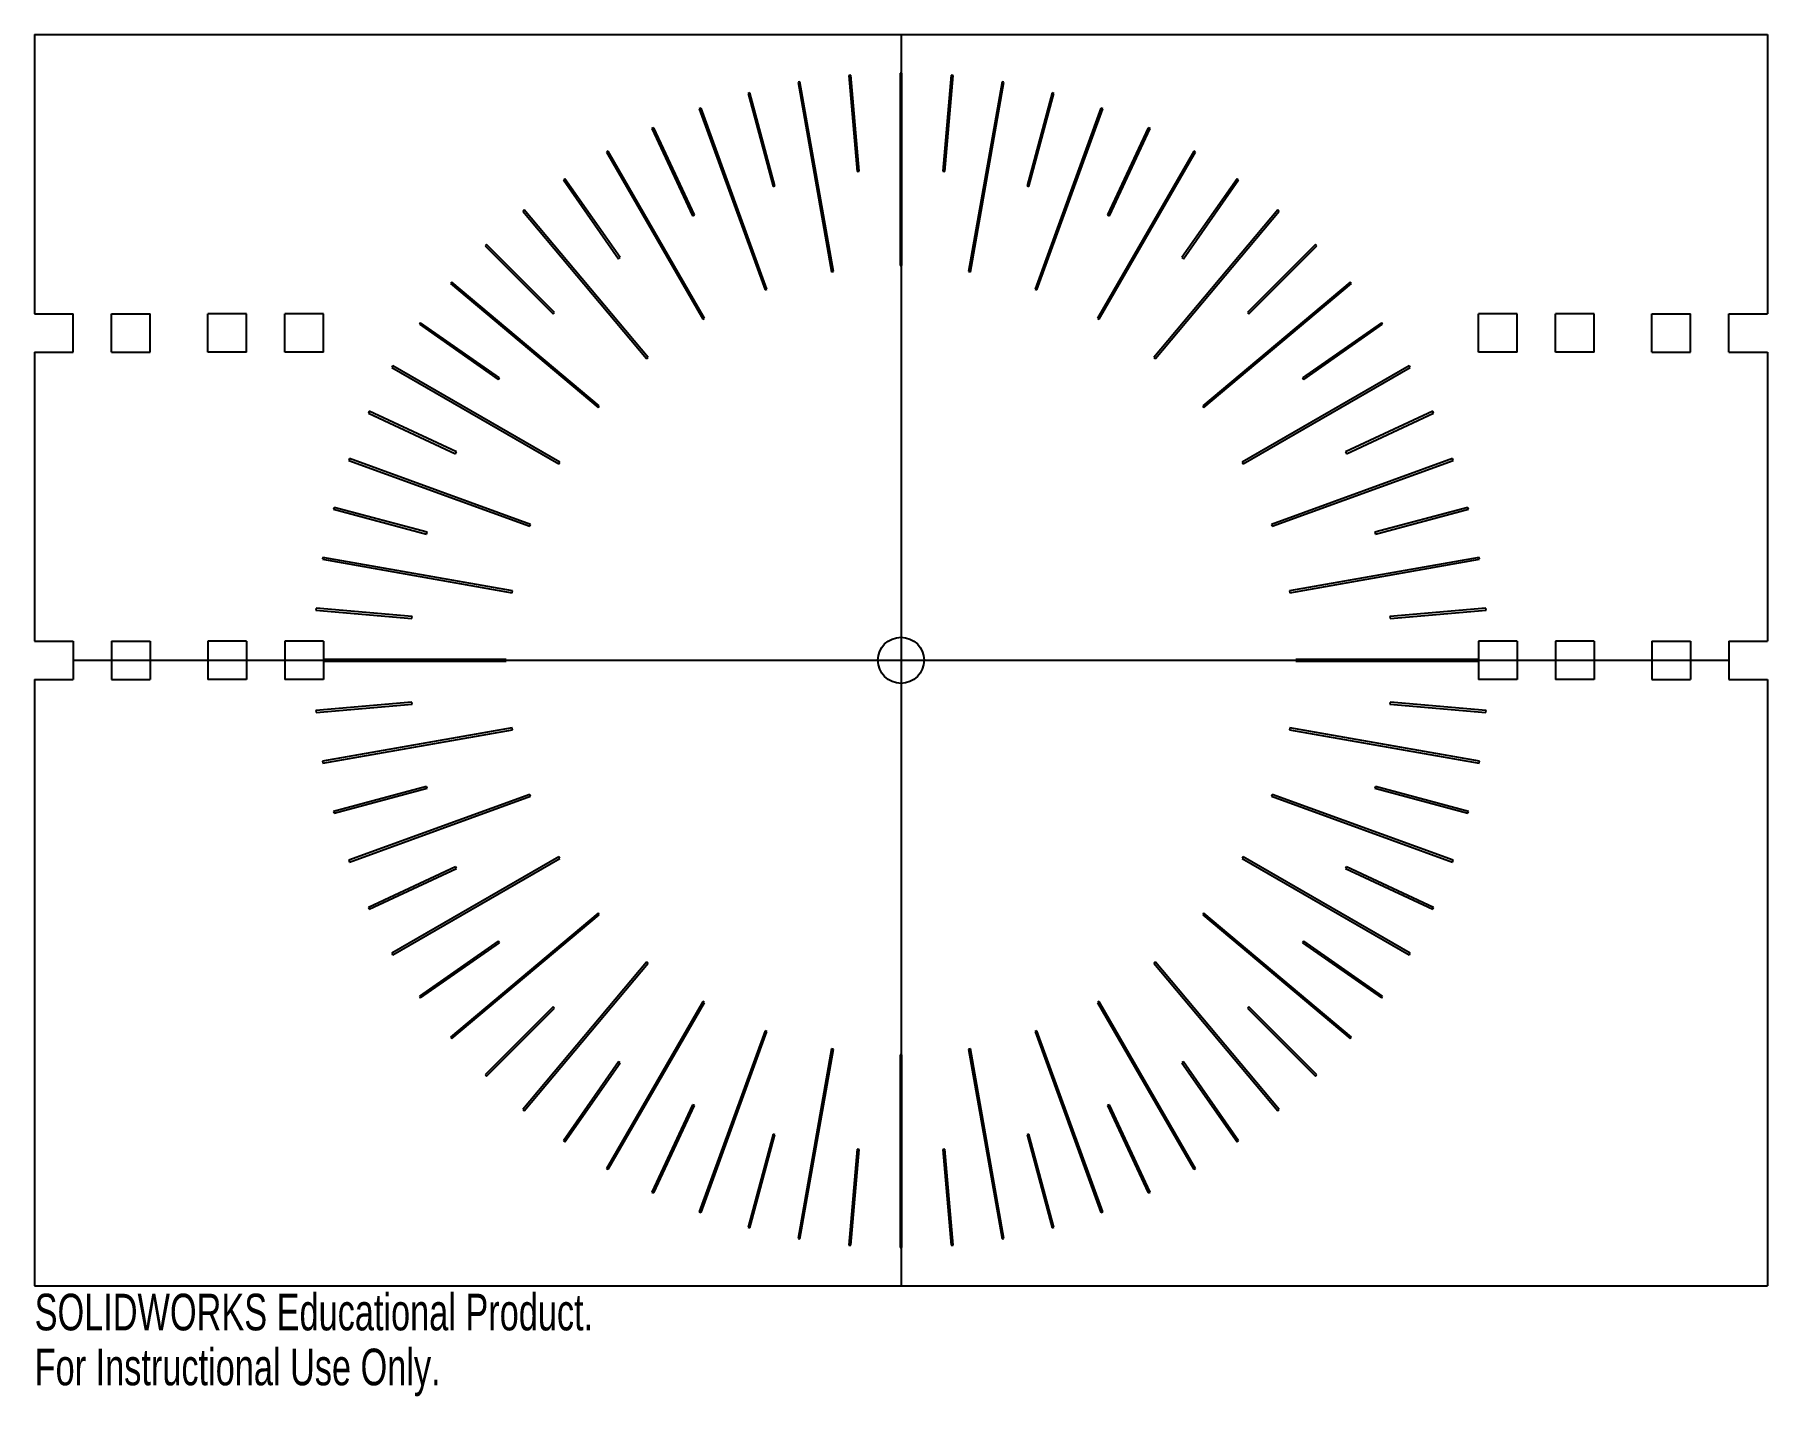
# Model space of a CAD drawing. Header units: inches. Extents: x -3.97 to 5.03, y -4.4 to 2.67.
import ezdxf

# ---------------------------------------------------------------- set-up
doc = ezdxf.new("R2010")
doc.units = ezdxf.units.IN
doc.header["$MEASUREMENT"] = 0
doc.styles.add('SLDTEXTSTYLE0', font='TXT', dxfattribs={"width": 0.7})

msp = doc.modelspace()

# ---------------------------------------------------------------- linework, layer by layer
at = {"color": 7, "linetype": 'Continuous', "lineweight": 25}
for p, q in [((-3.9735, 2.6722), (-3.9735, 1.2222)), ((-3.9735, 2.6722), (5.0265, 2.6722)), ((5.0265, 2.6722), (5.0265, 1.2222)), ((0.2656, 2.461), (0.2557, 2.4601)), ((0.2557, 2.4601), (0.2993, 1.962)), ((0.3092, 1.9629), (0.2656, 2.461)), ((0.5315, 2.4722), (0.5215, 2.4722)), ((0.5215, 2.4722), (0.5215, 1.4722)), ((0.5315, 1.4722), (0.5315, 2.4722)), ((0.7873, 2.461), (0.7438, 1.9629)), ((0.7537, 1.962), (0.7973, 2.4601)), ((0.7973, 2.4601), (0.7873, 2.461)), ((-0.2581, 2.3696), (-0.2677, 2.367)), ((-0.2677, 2.367), (-0.1383, 1.884)), ((-0.1287, 1.8866), (-0.2581, 2.3696)), ((0.0018, 2.4267), (-0.0081, 2.425)), ((-0.0081, 2.425), (0.1656, 1.4402)), ((0.1754, 1.4419), (0.0018, 2.4267)), ((1.0512, 2.4267), (0.8775, 1.4419)), ((0.8874, 1.4402), (1.061, 2.425)), ((1.061, 2.425), (1.0512, 2.4267)), ((1.3111, 2.3696), (1.1816, 1.8866)), ((1.1913, 1.884), (1.3207, 2.367)), ((1.3207, 2.367), (1.3111, 2.3696)), ((-0.512, 2.29), (-0.5214, 2.2865)), ((-0.5214, 2.2865), (-0.1793, 1.3468)), ((-0.17, 1.3503), (-0.512, 2.29)), ((1.565, 2.29), (1.2229, 1.3503)), ((1.2323, 1.3468), (1.5743, 2.2865)), ((1.5743, 2.2865), (1.565, 2.29)), ((-0.758, 2.1885), (-0.767, 2.1843)), ((-0.767, 2.1843), (-0.5557, 1.7312)), ((-0.5467, 1.7354), (-0.758, 2.1885)), ((1.8109, 2.1885), (1.5996, 1.7354)), ((1.6087, 1.7312), (1.82, 2.1843)), ((1.82, 2.1843), (1.8109, 2.1885)), ((-0.9942, 2.0661), (-1.0028, 2.0611)), ((-1.0028, 2.0611), (-0.5028, 1.195)), ((-0.4942, 1.2), (-0.9942, 2.0661)), ((2.0472, 2.0661), (1.5472, 1.2)), ((1.5558, 1.195), (2.0558, 2.0611)), ((2.0558, 2.0611), (2.0472, 2.0661)), ((-1.2188, 1.9235), (-1.227, 1.9177)), ((-1.227, 1.9177), (-0.9402, 1.5082)), ((-0.932, 1.5139), (-1.2188, 1.9235)), ((0.2993, 1.962), (0.3092, 1.9629)), ((0.7438, 1.9629), (0.7537, 1.962)), ((2.2718, 1.9235), (1.985, 1.5139)), ((1.9932, 1.5082), (2.28, 1.9177)), ((2.28, 1.9177), (2.2718, 1.9235)), ((-0.1383, 1.884), (-0.1287, 1.8866)), ((1.1816, 1.8866), (1.1913, 1.884)), ((-1.4302, 1.7618), (-1.4378, 1.7554)), ((-1.4378, 1.7554), (-0.7951, 0.9894)), ((-0.7874, 0.9958), (-1.4302, 1.7618)), ((-0.5557, 1.7312), (-0.5467, 1.7354)), ((1.5996, 1.7354), (1.6087, 1.7312)), ((2.4832, 1.7618), (1.8404, 0.9958)), ((1.848, 0.9894), (2.4908, 1.7554)), ((2.4908, 1.7554), (2.4832, 1.7618)), ((-1.6267, 1.5824), (-1.6337, 1.5753)), ((-1.6337, 1.5753), (-1.2802, 1.2218)), ((-1.2731, 1.2288), (-1.6267, 1.5824)), ((2.6796, 1.5824), (2.3261, 1.2288)), ((2.3331, 1.2218), (2.6867, 1.5753)), ((2.6867, 1.5753), (2.6796, 1.5824)), ((-0.9402, 1.5082), (-0.932, 1.5139)), ((0.1656, 1.4402), (0.1754, 1.4419)), ((0.5215, 1.4722), (0.5315, 1.4722)), ((0.8775, 1.4419), (0.8874, 1.4402)), ((1.985, 1.5139), (1.9932, 1.5082)), ((-1.8067, 1.3865), (-1.8132, 1.3789)), ((-1.8132, 1.3789), (-1.0471, 0.7361)), ((-1.0407, 0.7437), (-1.8067, 1.3865)), ((-0.1793, 1.3468), (-0.17, 1.3503)), ((1.2229, 1.3503), (1.2323, 1.3468)), ((2.8597, 1.3865), (2.0937, 0.7437)), ((2.1001, 0.7361), (2.8661, 1.3789)), ((2.8661, 1.3789), (2.8597, 1.3865)), ((-3.9735, 1.2222), (-3.7735, 1.2222)), ((-3.7735, 1.0222), (-3.7735, 1.2222)), ((-3.5735, 1.2222), (-3.3735, 1.2222)), ((-3.5735, 1.0222), (-3.5735, 1.2222)), ((-3.3735, 1.0222), (-3.3735, 1.2222)), ((-2.8735, 1.2222), (-3.0735, 1.2222)), ((-3.0735, 1.0222), (-3.0735, 1.2222)), ((-2.8735, 1.0222), (-2.8735, 1.2222)), ((-2.4735, 1.2222), (-2.6735, 1.2222)), ((-2.6735, 1.0222), (-2.6735, 1.2222)), ((-2.4735, 1.0222), (-2.4735, 1.2222)), ((-1.9691, 1.1757), (-1.9748, 1.1675)), ((-1.5595, 0.8889), (-1.9691, 1.1757)), ((-1.2802, 1.2218), (-1.2731, 1.2288)), ((-0.5028, 1.195), (-0.4942, 1.2)), ((1.5472, 1.2), (1.5558, 1.195)), ((2.3261, 1.2288), (2.3331, 1.2218)), ((3.022, 1.1757), (2.6125, 0.8889)), ((3.0278, 1.1675), (3.022, 1.1757)), ((3.7265, 1.2222), (3.5265, 1.2222)), ((3.5265, 1.0222), (3.5265, 1.2222)), ((3.7265, 1.0222), (3.7265, 1.2222)), ((4.1265, 1.2222), (3.9265, 1.2222)), ((3.9265, 1.0222), (3.9265, 1.2222)), ((4.1265, 1.0222), (4.1265, 1.2222)), ((4.4265, 1.2222), (4.6265, 1.2222)), ((4.4265, 1.0222), (4.4265, 1.2222)), ((4.6265, 1.0222), (4.6265, 1.2222)), ((4.8265, 1.2222), (5.0265, 1.2222)), ((4.8265, 1.0222), (4.8265, 1.2222)), ((-1.9748, 1.1675), (-1.5652, 0.8807)), ((2.6182, 0.8807), (3.0278, 1.1675)), ((-3.9735, 1.0222), (-3.9735, -0.4778)), ((-3.9735, 1.0222), (-3.7735, 1.0222)), ((-3.5735, 1.0222), (-3.3735, 1.0222)), ((-2.8735, 1.0222), (-3.0735, 1.0222)), ((-2.4735, 1.0222), (-2.6735, 1.0222)), ((-0.7951, 0.9894), (-0.7874, 0.9958)), ((1.8404, 0.9958), (1.848, 0.9894)), ((3.7265, 1.0222), (3.5265, 1.0222)), ((4.1265, 1.0222), (3.9265, 1.0222)), ((4.4265, 1.0222), (4.6265, 1.0222)), ((4.8265, 1.0222), (5.0265, 1.0222)), ((5.0265, 1.0222), (5.0265, -0.4778)), ((-2.1124, 0.9515), (-2.1174, 0.9429)), ((-2.1174, 0.9429), (-1.2514, 0.4429)), ((-1.2464, 0.4515), (-2.1124, 0.9515)), ((3.1654, 0.9515), (2.2993, 0.4515)), ((2.3043, 0.4429), (3.1704, 0.9429)), ((3.1704, 0.9429), (3.1654, 0.9515)), ((-1.5652, 0.8807), (-1.5595, 0.8889)), ((2.6125, 0.8889), (2.6182, 0.8807)), ((-1.0471, 0.7361), (-1.0407, 0.7437)), ((2.0937, 0.7437), (2.1001, 0.7361)), ((-2.2356, 0.7157), (-2.2399, 0.7066)), ((-2.2399, 0.7066), (-1.7867, 0.4953)), ((-1.7825, 0.5044), (-2.2356, 0.7157)), ((3.2886, 0.7157), (2.8355, 0.5044)), ((2.8397, 0.4953), (3.2928, 0.7066)), ((3.2928, 0.7066), (3.2886, 0.7157)), ((-2.3379, 0.47), (-2.3413, 0.4606)), ((-2.3413, 0.4606), (-1.4016, 0.1186)), ((-1.3982, 0.128), (-2.3379, 0.47)), ((-1.7867, 0.4953), (-1.7825, 0.5044)), ((-1.2514, 0.4429), (-1.2464, 0.4515)), ((2.2993, 0.4515), (2.3043, 0.4429)), ((3.3908, 0.47), (2.4511, 0.128)), ((2.4546, 0.1186), (3.3943, 0.4606)), ((2.8355, 0.5044), (2.8397, 0.4953)), ((3.3943, 0.4606), (3.3908, 0.47)), ((-2.4183, 0.2164), (-2.4209, 0.2068)), ((-2.4209, 0.2068), (-1.9379, 0.0773)), ((-1.9353, 0.087), (-2.4183, 0.2164)), ((3.4713, 0.2164), (2.9883, 0.087)), ((2.9909, 0.0773), (3.4739, 0.2068)), ((3.4739, 0.2068), (3.4713, 0.2164)), ((-1.4016, 0.1186), (-1.3982, 0.128)), ((2.4511, 0.128), (2.4546, 0.1186)), ((-1.9379, 0.0773), (-1.9353, 0.087)), ((2.9883, 0.087), (2.9909, 0.0773)), ((-2.4763, -0.0433), (-2.478, -0.0531)), ((-2.478, -0.0531), (-1.4932, -0.2268)), ((-1.4915, -0.2169), (-2.4763, -0.0433)), ((3.5293, -0.0433), (2.5445, -0.2169)), ((2.5462, -0.2268), (3.531, -0.0531)), ((3.531, -0.0531), (3.5293, -0.0433)), ((-1.4932, -0.2268), (-1.4915, -0.2169)), ((2.5445, -0.2169), (2.5462, -0.2268)), ((-2.5115, -0.307), (-2.5123, -0.317)), ((-2.5123, -0.317), (-2.0142, -0.3605)), ((-2.0134, -0.3506), (-2.5115, -0.307)), ((-2.0142, -0.3605), (-2.0134, -0.3506)), ((3.5644, -0.307), (3.0664, -0.3506)), ((3.0664, -0.3506), (3.0672, -0.3605)), ((3.0672, -0.3605), (3.5653, -0.317)), ((3.5653, -0.317), (3.5644, -0.307)), ((-3.9735, -0.4778), (-3.7735, -0.4778)), ((-3.7735, -0.4778), (-3.7735, -0.6778)), ((-3.5735, -0.4778), (-3.5735, -0.6778)), ((-3.5735, -0.4778), (-3.3735, -0.4778)), ((-3.3735, -0.4778), (-3.3735, -0.6778)), ((-3.0735, -0.4778), (-3.0735, -0.6778)), ((-2.8735, -0.4778), (-3.0735, -0.4778)), ((-2.8735, -0.4778), (-2.8735, -0.6778)), ((-2.6735, -0.4778), (-2.6735, -0.6778)), ((-2.4735, -0.4778), (-2.6735, -0.4778)), ((-2.4735, -0.4778), (-2.4735, -0.5728)), ((3.7265, -0.4778), (3.5265, -0.4778)), ((3.5265, -0.4778), (3.5265, -0.5728)), ((3.7265, -0.4778), (3.7265, -0.6778)), ((3.9265, -0.4778), (3.9265, -0.6778)), ((4.1265, -0.4778), (3.9265, -0.4778)), ((4.1265, -0.4778), (4.1265, -0.6778)), ((4.4265, -0.4778), (4.4265, -0.6778)), ((4.4265, -0.4778), (4.6265, -0.4778)), ((4.6265, -0.4778), (4.6265, -0.6778)), ((4.8265, -0.4778), (5.0265, -0.4778)), ((4.8265, -0.4778), (4.8265, -0.6778)), ((-1.5235, -0.5728), (-2.4735, -0.5728)), ((-2.4735, -0.5828), (-1.5235, -0.5828)), ((-2.4735, -0.5828), (-2.4735, -0.6778)), ((-1.5235, -0.5828), (-1.5235, -0.5728)), ((3.5265, -0.5728), (2.5765, -0.5728)), ((2.5765, -0.5728), (2.5765, -0.5828)), ((2.5765, -0.5828), (3.5265, -0.5828)), ((3.5265, -0.5828), (3.5265, -0.6778)), ((-3.9735, -0.6778), (-3.9735, -3.8278)), ((-3.9735, -0.6778), (-3.7735, -0.6778)), ((-3.5735, -0.6778), (-3.3735, -0.6778)), ((-2.8735, -0.6778), (-3.0735, -0.6778)), ((-2.4735, -0.6778), (-2.6735, -0.6778)), ((3.7265, -0.6778), (3.5265, -0.6778)), ((4.1265, -0.6778), (3.9265, -0.6778)), ((4.4265, -0.6778), (4.6265, -0.6778)), ((4.8265, -0.6778), (5.0265, -0.6778)), ((5.0265, -0.6778), (5.0265, -3.8278)), ((-2.0142, -0.7951), (-2.5123, -0.8387)), ((-2.5115, -0.8486), (-2.0134, -0.805)), ((-2.0134, -0.805), (-2.0142, -0.7951)), ((3.0672, -0.7951), (3.0664, -0.805)), ((3.0664, -0.805), (3.5644, -0.8486)), ((3.5653, -0.8387), (3.0672, -0.7951)), ((-2.5123, -0.8387), (-2.5115, -0.8486)), ((3.5644, -0.8486), (3.5653, -0.8387)), ((-1.4932, -0.9289), (-2.478, -1.1025)), ((-2.4763, -1.1124), (-1.4915, -0.9387)), ((-1.4915, -0.9387), (-1.4932, -0.9289)), ((2.5462, -0.9289), (2.5445, -0.9387)), ((2.5445, -0.9387), (3.5293, -1.1124)), ((3.531, -1.1025), (2.5462, -0.9289)), ((-2.478, -1.1025), (-2.4763, -1.1124)), ((3.5293, -1.1124), (3.531, -1.1025)), ((-1.9379, -1.233), (-2.4209, -1.3624)), ((-2.4183, -1.372), (-1.9353, -1.2426)), ((-1.9353, -1.2426), (-1.9379, -1.233)), ((2.9909, -1.233), (2.9883, -1.2426)), ((2.9883, -1.2426), (3.4713, -1.372)), ((3.4739, -1.3624), (2.9909, -1.233)), ((-1.4016, -1.2743), (-2.3413, -1.6163)), ((-2.3379, -1.6257), (-1.3982, -1.2837)), ((-1.3982, -1.2837), (-1.4016, -1.2743)), ((2.4546, -1.2743), (2.4511, -1.2837)), ((2.4511, -1.2837), (3.3908, -1.6257)), ((3.3943, -1.6163), (2.4546, -1.2743)), ((-2.4209, -1.3624), (-2.4183, -1.372)), ((3.4713, -1.372), (3.4739, -1.3624)), ((-2.3413, -1.6163), (-2.3379, -1.6257)), ((-1.2514, -1.5985), (-2.1174, -2.0985)), ((-2.1124, -2.1071), (-1.2464, -1.6071)), ((-1.2464, -1.6071), (-1.2514, -1.5985)), ((2.3043, -1.5985), (2.2993, -1.6071)), ((2.2993, -1.6071), (3.1654, -2.1071)), ((3.1704, -2.0985), (2.3043, -1.5985)), ((3.3908, -1.6257), (3.3943, -1.6163)), ((-1.7867, -1.651), (-2.2399, -1.8623)), ((-2.2356, -1.8713), (-1.7825, -1.66)), ((-1.7825, -1.66), (-1.7867, -1.651)), ((2.8397, -1.651), (2.8355, -1.66)), ((2.8355, -1.66), (3.2886, -1.8713)), ((3.2928, -1.8623), (2.8397, -1.651)), ((-2.2399, -1.8623), (-2.2356, -1.8713)), ((3.2886, -1.8713), (3.2928, -1.8623)), ((-1.0471, -1.8917), (-1.8132, -2.5345)), ((-1.8067, -2.5421), (-1.0407, -1.8994)), ((-1.0407, -1.8994), (-1.0471, -1.8917)), ((2.1001, -1.8917), (2.0937, -1.8994)), ((2.0937, -1.8994), (2.8597, -2.5421)), ((2.8661, -2.5345), (2.1001, -1.8917)), ((-1.5652, -2.0363), (-1.9748, -2.3231)), ((-1.9691, -2.3313), (-1.5595, -2.0445)), ((-1.5595, -2.0445), (-1.5652, -2.0363)), ((2.6182, -2.0363), (2.6125, -2.0445)), ((2.6125, -2.0445), (3.022, -2.3313)), ((3.0278, -2.3231), (2.6182, -2.0363)), ((-2.1174, -2.0985), (-2.1124, -2.1071)), ((-0.7951, -2.145), (-1.4378, -2.911)), ((-1.4302, -2.9175), (-0.7874, -2.1514)), ((-0.7874, -2.1514), (-0.7951, -2.145)), ((1.848, -2.145), (1.8404, -2.1514)), ((1.8404, -2.1514), (2.4832, -2.9175)), ((2.4908, -2.911), (1.848, -2.145)), ((3.1654, -2.1071), (3.1704, -2.0985)), ((-1.9748, -2.3231), (-1.9691, -2.3313)), ((3.022, -2.3313), (3.0278, -2.3231)), ((-1.2802, -2.3774), (-1.6337, -2.731)), ((-1.6267, -2.738), (-1.2731, -2.3845)), ((-1.2731, -2.3845), (-1.2802, -2.3774)), ((-0.5028, -2.3507), (-1.0028, -3.2167)), ((-0.9942, -3.2217), (-0.4942, -2.3557)), ((-0.4942, -2.3557), (-0.5028, -2.3507)), ((1.5558, -2.3507), (1.5472, -2.3557)), ((1.5472, -2.3557), (2.0472, -3.2217)), ((2.0558, -3.2167), (1.5558, -2.3507)), ((2.3331, -2.3774), (2.3261, -2.3845)), ((2.3261, -2.3845), (2.6796, -2.738)), ((2.6867, -2.731), (2.3331, -2.3774)), ((-0.1793, -2.5025), (-0.5214, -3.4422)), ((-0.512, -3.4456), (-0.17, -2.5059)), ((-0.17, -2.5059), (-0.1793, -2.5025)), ((1.2323, -2.5025), (1.2229, -2.5059)), ((1.2229, -2.5059), (1.565, -3.4456)), ((1.5743, -3.4422), (1.2323, -2.5025)), ((-1.8132, -2.5345), (-1.8067, -2.5421)), ((0.1656, -2.5958), (-0.0081, -3.5806)), ((0.0018, -3.5823), (0.1754, -2.5975)), ((0.1754, -2.5975), (0.1656, -2.5958)), ((0.8874, -2.5958), (0.8775, -2.5975)), ((0.8775, -2.5975), (1.0512, -3.5823)), ((1.061, -3.5806), (0.8874, -2.5958)), ((2.8597, -2.5421), (2.8661, -2.5345)), ((-0.9402, -2.6638), (-1.227, -3.0734)), ((-1.2188, -3.0791), (-0.932, -2.6695)), ((-0.932, -2.6695), (-0.9402, -2.6638)), ((0.5215, -2.6278), (0.5215, -3.6278)), ((0.5315, -2.6278), (0.5215, -2.6278)), ((0.5315, -3.6278), (0.5315, -2.6278)), ((1.9932, -2.6638), (1.985, -2.6695)), ((1.985, -2.6695), (2.2718, -3.0791)), ((2.28, -3.0734), (1.9932, -2.6638)), ((-1.6337, -2.731), (-1.6267, -2.738)), ((2.6796, -2.738), (2.6867, -2.731)), ((-1.4378, -2.911), (-1.4302, -2.9175)), ((-0.5557, -2.8868), (-0.767, -3.3399)), ((-0.758, -3.3442), (-0.5467, -2.891)), ((-0.5467, -2.891), (-0.5557, -2.8868)), ((1.6087, -2.8868), (1.5996, -2.891)), ((1.5996, -2.891), (1.8109, -3.3442)), ((1.82, -3.3399), (1.6087, -2.8868)), ((2.4832, -2.9175), (2.4908, -2.911)), ((-0.1383, -3.0396), (-0.2677, -3.5226)), ((-0.2581, -3.5252), (-0.1287, -3.0422)), ((-0.1287, -3.0422), (-0.1383, -3.0396)), ((1.1913, -3.0396), (1.1816, -3.0422)), ((1.1816, -3.0422), (1.3111, -3.5252)), ((1.3207, -3.5226), (1.1913, -3.0396)), ((-1.227, -3.0734), (-1.2188, -3.0791)), ((0.2993, -3.1177), (0.2557, -3.6158)), ((0.2656, -3.6166), (0.3092, -3.1185)), ((0.3092, -3.1185), (0.2993, -3.1177)), ((0.7537, -3.1177), (0.7438, -3.1185)), ((0.7438, -3.1185), (0.7873, -3.6166)), ((0.7973, -3.6158), (0.7537, -3.1177)), ((2.2718, -3.0791), (2.28, -3.0734)), ((-1.0028, -3.2167), (-0.9942, -3.2217)), ((2.0472, -3.2217), (2.0558, -3.2167)), ((-0.767, -3.3399), (-0.758, -3.3442)), ((1.8109, -3.3442), (1.82, -3.3399)), ((-0.5214, -3.4422), (-0.512, -3.4456)), ((1.565, -3.4456), (1.5743, -3.4422)), ((-0.2677, -3.5226), (-0.2581, -3.5252)), ((-0.0081, -3.5806), (0.0018, -3.5823)), ((1.0512, -3.5823), (1.061, -3.5806)), ((1.3111, -3.5252), (1.3207, -3.5226)), ((0.2557, -3.6158), (0.2656, -3.6166)), ((0.5215, -3.6278), (0.5315, -3.6278)), ((0.7873, -3.6166), (0.7973, -3.6158)), ((-3.9735, -3.8278), (5.0265, -3.8278))]:
    msp.add_line(p, q, dxfattribs=at)
at = {"color": 7, "linetype": 'Continuous'}
for p, q in [((0.5265, 2.6722), (0.5265, -3.8278)), ((-3.7735, -0.5778), (4.8265, -0.5778))]:
    msp.add_line(p, q, dxfattribs=at)
at = {"color": 7, "linetype": 'Continuous', "lineweight": 25}
msp.add_circle((0.5265, -0.5778), 0.12, dxfattribs=at)

# ---------------------------------------------------------------- texts
at = {"color": 7, "linetype": 'Continuous', "char_height": 0.1903, "attachment_point": 1, "style": 'SLDTEXTSTYLE0'}
for s, insert in [('SOLIDWORKS Educational Product.', (-3.9735, -3.868)), ('For Instructional Use Only.', (-3.9735, -4.1534))]:
    msp.add_mtext(s, dxfattribs=dict(at, insert=insert))

doc.saveas('drawing.dxf')
